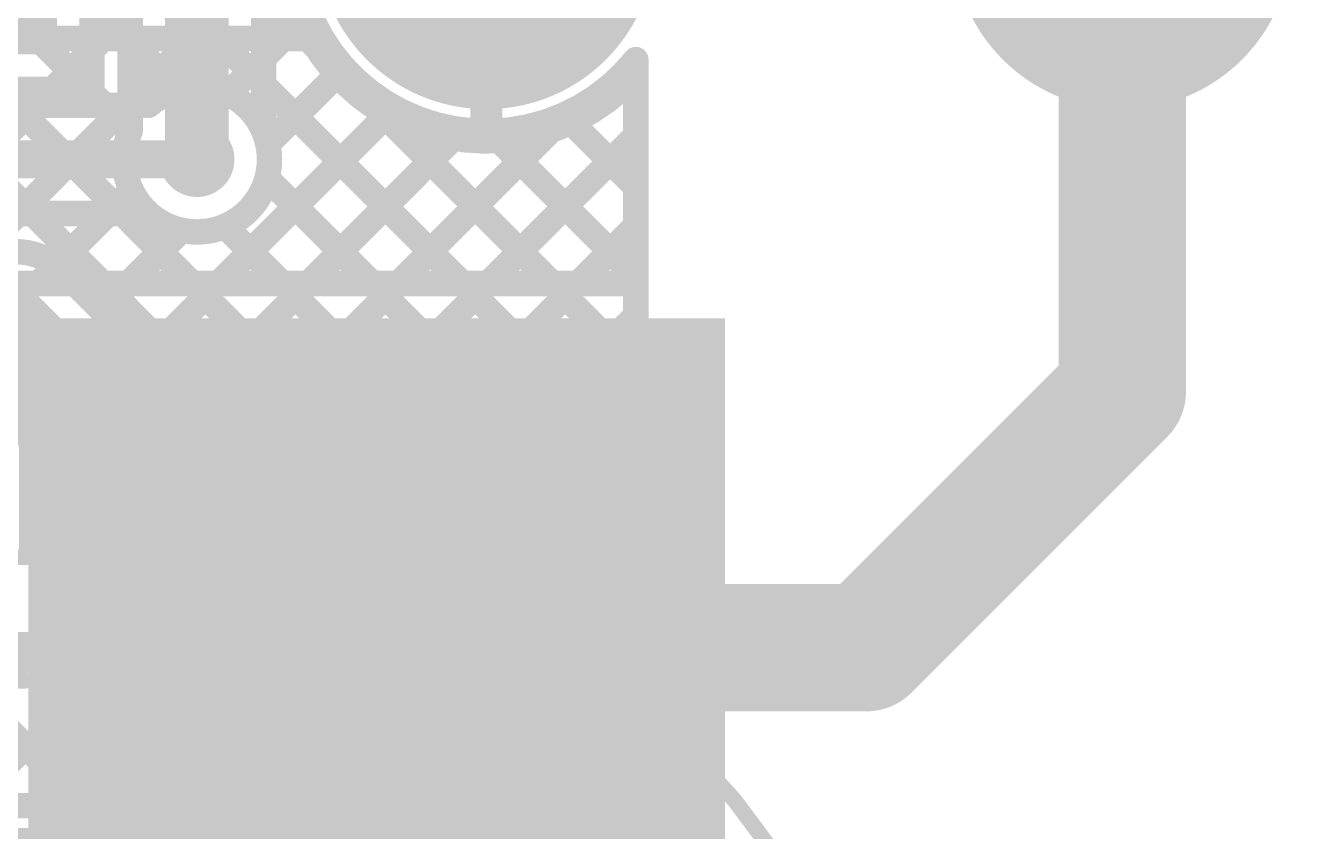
# Model space of a CAD drawing. Header units: millimetres. Extents: x 0 to 214, y 0 to 214.
# Drawn here: x 6.397 to 6.7952, y 3.3267 to 3.5801 of the extents above; entities that cross this region are included whole.
import ezdxf

# ---------------------------------------------------------------- set-up
doc = ezdxf.new("R2010")
doc.units = ezdxf.units.MM
doc.header["$MEASUREMENT"] = 0
for name, color, linetype in [('BottomLayer', 5, 'Continuous'), ('BottomOverlay', 54, 'Continuous'), ('BottomPaste', 16, 'Continuous'), ('BottomSolder', 6, 'Continuous'), ('MultiLayer', 9, 'Continuous'), ('PadHoleLayer', 156, 'Continuous'), ('TopLayer', 1, 'Continuous'), ('TopOverlay', 2, 'Continuous'), ('TopPaste', 8, 'Continuous'), ('TopSolder', 216, 'Continuous'), ('ViaHoleLayer', 16, 'Continuous')]:
    doc.layers.add(name, color=color, linetype=linetype)

# ---------------------------------------------------------------- blocks, each defined once
blk = doc.blocks.new('HJ_SMA508_9')
at = {"layer": 'BottomLayer'}
h = blk.add_hatch(color=5, dxfattribs=at)
edge = h.paths.add_edge_path()
edge.add_arc((-0.1, 0.1), 0.04921, 0, 360)
h = blk.add_hatch(color=5, dxfattribs=at)
edge = h.paths.add_edge_path()
edge.add_arc((0.1, 0.1), 0.04921, 0, 360)
h = blk.add_hatch(color=5, dxfattribs=at)
edge = h.paths.add_edge_path()
edge.add_arc((0, 0), 0.04921, 0, 360)
h = blk.add_hatch(color=5, dxfattribs=at)
edge = h.paths.add_edge_path()
edge.add_arc((-0.1, -0.1), 0.04921, 0, 360)
h = blk.add_hatch(color=5, dxfattribs=at)
edge = h.paths.add_edge_path()
edge.add_arc((0.1, -0.1), 0.04921, 0, 360)
at = {"layer": 'BottomSolder'}
h = blk.add_hatch(color=6, dxfattribs=at)
edge = h.paths.add_edge_path()
edge.add_arc((-0.1, 0.1), 0.05321, 0, 360)
h = blk.add_hatch(color=6, dxfattribs=at)
edge = h.paths.add_edge_path()
edge.add_arc((0.1, 0.1), 0.05321, 0, 360)
h = blk.add_hatch(color=6, dxfattribs=at)
edge = h.paths.add_edge_path()
edge.add_arc((0, 0), 0.05321, 0, 360)
h = blk.add_hatch(color=6, dxfattribs=at)
edge = h.paths.add_edge_path()
edge.add_arc((-0.1, -0.1), 0.05321, 0, 360)
h = blk.add_hatch(color=6, dxfattribs=at)
edge = h.paths.add_edge_path()
edge.add_arc((0.1, -0.1), 0.05321, 0, 360)
at = {"layer": 'MultiLayer'}
h = blk.add_hatch(color=9, dxfattribs=at)
edge = h.paths.add_edge_path()
edge.add_arc((-0.1, 0.1), 0.04921, 0, 360)
h = blk.add_hatch(color=9, dxfattribs=at)
edge = h.paths.add_edge_path()
edge.add_arc((0.1, 0.1), 0.04921, 0, 360)
h = blk.add_hatch(color=9, dxfattribs=at)
edge = h.paths.add_edge_path()
edge.add_arc((0, 0), 0.04921, 0, 360)
h = blk.add_hatch(color=9, dxfattribs=at)
edge = h.paths.add_edge_path()
edge.add_arc((-0.1, -0.1), 0.04921, 0, 360)
h = blk.add_hatch(color=9, dxfattribs=at)
edge = h.paths.add_edge_path()
edge.add_arc((0.1, -0.1), 0.04921, 0, 360)
at = {"layer": 'PadHoleLayer'}
h = blk.add_hatch(color=156, dxfattribs=at)
edge = h.paths.add_edge_path()
edge.add_arc((-0.1, 0.1), 0.02953, 0, 360)
h = blk.add_hatch(color=156, dxfattribs=at)
edge = h.paths.add_edge_path()
edge.add_arc((0.1, 0.1), 0.02953, 0, 360)
h = blk.add_hatch(color=156, dxfattribs=at)
edge = h.paths.add_edge_path()
edge.add_arc((0, 0), 0.02756, 0, 360)
h = blk.add_hatch(color=156, dxfattribs=at)
edge = h.paths.add_edge_path()
edge.add_arc((-0.1, -0.1), 0.02953, 0, 360)
h = blk.add_hatch(color=156, dxfattribs=at)
edge = h.paths.add_edge_path()
edge.add_arc((0.1, -0.1), 0.02953, 0, 360)
at = {"layer": 'TopLayer'}
h = blk.add_hatch(color=1, dxfattribs=at)
edge = h.paths.add_edge_path()
edge.add_arc((-0.1, 0.1), 0.04921, 0, 360)
h = blk.add_hatch(color=1, dxfattribs=at)
edge = h.paths.add_edge_path()
edge.add_arc((0.1, 0.1), 0.04921, 0, 360)
h = blk.add_hatch(color=1, dxfattribs=at)
edge = h.paths.add_edge_path()
edge.add_arc((0, 0), 0.04921, 0, 360)
h = blk.add_hatch(color=1, dxfattribs=at)
edge = h.paths.add_edge_path()
edge.add_arc((-0.1, -0.1), 0.04921, 0, 360)
h = blk.add_hatch(color=1, dxfattribs=at)
edge = h.paths.add_edge_path()
edge.add_arc((0.1, -0.1), 0.04921, 0, 360)
at = {"layer": 'TopSolder'}
h = blk.add_hatch(color=216, dxfattribs=at)
edge = h.paths.add_edge_path()
edge.add_arc((-0.1, 0.1), 0.05321, 0, 360)
h = blk.add_hatch(color=216, dxfattribs=at)
edge = h.paths.add_edge_path()
edge.add_arc((0.1, 0.1), 0.05321, 0, 360)
h = blk.add_hatch(color=216, dxfattribs=at)
edge = h.paths.add_edge_path()
edge.add_arc((0, 0), 0.05321, 0, 360)
h = blk.add_hatch(color=216, dxfattribs=at)
edge = h.paths.add_edge_path()
edge.add_arc((-0.1, -0.1), 0.05321, 0, 360)
h = blk.add_hatch(color=216, dxfattribs=at)
edge = h.paths.add_edge_path()
edge.add_arc((0.1, -0.1), 0.05321, 0, 360)
at = {"layer": 'TopOverlay', "const_width": 0.005}
for points in [[(0.045, 0.12), (-0.043, 0.12)], [(-0.12, -0.045), (-0.12, 0.043)], [(0.12, -0.045), (0.12, 0.043)], [(0.045, -0.12), (-0.043, -0.12)]]:
    blk.add_lwpolyline(points, dxfattribs=at)
at = {"layer": 'TopOverlay', "const_width": 0.0025}
for points in [[(-0.04425, 0.12, 1), (-0.04175, 0.12, 1)], [(0.04375, 0.12, 1), (0.04625, 0.12, 1)], [(-0.12125, 0.043, 1), (-0.11875, 0.043, 1)], [(0.11875, 0.043, 1), (0.12125, 0.043, 1)], [(-0.12125, -0.045, 1), (-0.11875, -0.045, 1)], [(0.11875, -0.045, 1), (0.12125, -0.045, 1)], [(-0.04425, -0.12, 1), (-0.04175, -0.12, 1)], [(0.04375, -0.12, 1), (0.04625, -0.12, 1)]]:
    blk.add_lwpolyline(points, format="xyb", close=True, dxfattribs=at)
blk = doc.blocks.new('YS_SBZ9032C03R16_174')
at = {"layer": 'TopLayer'}
blk.add_hatch(color=1, dxfattribs=at).paths.add_polyline_path([(-0.21654, 0.03543), (-0.09843, 0.03543), (-0.09843, -0.03543), (-0.21654, -0.03543)])
at = {"layer": 'TopPaste'}
blk.add_hatch(color=8, dxfattribs=at).paths.add_polyline_path([(-0.21654, 0.03543), (-0.09843, 0.03543), (-0.09843, -0.03543), (-0.21654, -0.03543)])
at = {"layer": 'TopSolder'}
blk.add_hatch(color=216, dxfattribs=at).paths.add_polyline_path([(-0.22054, 0.03943), (-0.09443, 0.03943), (-0.09443, -0.03943), (-0.22054, -0.03943)])
at = {"layer": 'TopOverlay', "const_width": 0.005}
for points in [[(-0.17288, 0.03875, -0.191928), (-0.09884, 0.14703)], [(0.17281, -0.03905, -0.799951), (-0.17288, -0.03875)]]:
    blk.add_lwpolyline(points, format="xyb", dxfattribs=at)
for points in [[(-0.195, 0.04233), (-0.195, 0.08233)], [(-0.175, 0.062), (-0.215, 0.062)]]:
    blk.add_lwpolyline(points, dxfattribs=at)
at = {"layer": 'TopOverlay', "const_width": 0.0025}
for points in [[(-0.19625, 0.08233, 1), (-0.19375, 0.08233, 1)], [(-0.21625, 0.062, 1), (-0.21375, 0.062, 1)], [(-0.17625, 0.062, 1), (-0.17375, 0.062, 1)], [(-0.19625, 0.04233, 1), (-0.19375, 0.04233, 1)], [(-0.17413, 0.03875, 1), (-0.17163, 0.03875, 1)], [(-0.17413, -0.03875, 1), (-0.17163, -0.03875, 1)]]:
    blk.add_lwpolyline(points, format="xyb", close=True, dxfattribs=at)
blk = doc.blocks.new('RES_0603_B_193')
at = {"layer": 'BottomLayer'}
for points in [[(-0.045, -0.0175), (-0.045, 0.0175), (-0.015, 0.0175), (-0.015, -0.0175)], [(0.015, -0.0175), (0.015, 0.0175), (0.045, 0.0175), (0.045, -0.0175)]]:
    blk.add_hatch(color=5, dxfattribs=at).paths.add_polyline_path(points)
at = {"layer": 'BottomPaste'}
for points in [[(-0.045, -0.0175), (-0.045, 0.0175), (-0.015, 0.0175), (-0.015, -0.0175)], [(0.015, -0.0175), (0.015, 0.0175), (0.045, 0.0175), (0.045, -0.0175)]]:
    blk.add_hatch(color=16, dxfattribs=at).paths.add_polyline_path(points)
at = {"layer": 'BottomSolder'}
for points in [[(-0.049, -0.0215), (-0.049, 0.0215), (-0.011, 0.0215), (-0.011, -0.0215)], [(0.011, -0.0215), (0.011, 0.0215), (0.049, 0.0215), (0.049, -0.0215)]]:
    blk.add_hatch(color=6, dxfattribs=at).paths.add_polyline_path(points)
at = {"layer": 'BottomOverlay', "const_width": 0.005}
for points in [[(-0.049, 0.021), (0.049, 0.021)], [(-0.049, -0.021), (-0.049, 0.021)], [(0.049, -0.021), (0.049, 0.021)], [(-0.049, -0.021), (0.049, -0.021)]]:
    blk.add_lwpolyline(points, dxfattribs=at)
at = {"layer": 'BottomOverlay', "const_width": 0.0025}
for points in [[(-0.05025, 0.021, 1), (-0.04775, 0.021, 1)], [(-0.05025, 0.021, 1), (-0.04775, 0.021, 1)], [(0.04775, 0.021, 1), (0.05025, 0.021, 1)], [(0.04775, 0.021, 1), (0.05025, 0.021, 1)], [(-0.05025, -0.021, 1), (-0.04775, -0.021, 1)], [(-0.05025, -0.021, 1), (-0.04775, -0.021, 1)], [(0.04775, -0.021, 1), (0.05025, -0.021, 1)], [(0.04775, -0.021, 1), (0.05025, -0.021, 1)]]:
    blk.add_lwpolyline(points, format="xyb", close=True, dxfattribs=at)
blk = doc.blocks.new('SOT_23_B_240')
at = {"layer": 'BottomLayer'}
for points in [[(-0.05354, 0.05748), (-0.02126, 0.05748), (-0.02126, 0.02126), (-0.05354, 0.02126)], [(0.02126, 0.05748), (0.05354, 0.05748), (0.05354, 0.02126), (0.02126, 0.02126)], [(-0.01614, -0.02126), (0.01614, -0.02126), (0.01614, -0.05748), (-0.01614, -0.05748)]]:
    blk.add_hatch(color=5, dxfattribs=at).paths.add_polyline_path(points)
at = {"layer": 'BottomPaste'}
for points in [[(-0.05354, 0.05748), (-0.02126, 0.05748), (-0.02126, 0.02126), (-0.05354, 0.02126)], [(0.02126, 0.05748), (0.05354, 0.05748), (0.05354, 0.02126), (0.02126, 0.02126)], [(-0.01614, -0.02126), (0.01614, -0.02126), (0.01614, -0.05748), (-0.01614, -0.05748)]]:
    blk.add_hatch(color=16, dxfattribs=at).paths.add_polyline_path(points)
at = {"layer": 'BottomSolder'}
for points in [[(-0.05754, 0.06148), (-0.01726, 0.06148), (-0.01726, 0.01726), (-0.05754, 0.01726)], [(0.01726, 0.06148), (0.05754, 0.06148), (0.05754, 0.01726), (0.01726, 0.01726)], [(-0.02014, -0.01726), (0.02014, -0.01726), (0.02014, -0.06148), (-0.02014, -0.06148)]]:
    blk.add_hatch(color=6, dxfattribs=at).paths.add_polyline_path(points)
at = {"layer": 'BottomOverlay'}
for points, const_width in [([(-0.06439, 0.045, 1), (-0.07161, 0.045, 1)], 0.01), ([(-0.07411, 0.045, 1), (-0.06911, 0.045, 1)], 0.005), ([(-0.06689, 0.045, 1), (-0.06189, 0.045, 1)], 0.005), ([(-0.06225, 0.027, 1), (-0.05975, 0.027, 1)], 0.0025), ([(-0.01425, 0.029, 1), (-0.01175, 0.029, 1)], 0.0025), ([(0.01175, 0.029, 1), (0.01425, 0.029, 1)], 0.0025), ([(0.05975, 0.027, 1), (0.06225, 0.027, 1)], 0.0025), ([(-0.06225, -0.029, 1), (-0.05975, -0.029, 1)], 0.0025), ([(-0.06225, -0.029, 1), (-0.05975, -0.029, 1)], 0.0025), ([(-0.02525, -0.029, 1), (-0.02275, -0.029, 1)], 0.0025), ([(0.02275, -0.029, 1), (0.02525, -0.029, 1)], 0.0025), ([(0.05975, -0.029, 1), (0.06225, -0.029, 1)], 0.0025), ([(0.05975, -0.029, 1), (0.06225, -0.029, 1)], 0.0025)]:
    blk.add_lwpolyline(points, format="xyb", close=True, dxfattribs=dict(at, const_width=const_width))
at = {"layer": 'BottomOverlay', "const_width": 0.005}
for points in [[(-0.061, -0.029), (-0.061, 0.027)], [(-0.013, 0.029), (0.013, 0.029)], [(0.061, -0.029), (0.061, 0.027)], [(-0.061, -0.029), (-0.024, -0.029)], [(0.024, -0.029), (0.061, -0.029)]]:
    blk.add_lwpolyline(points, dxfattribs=at)

msp = doc.modelspace()

# ---------------------------------------------------------------- hatches: boundary and pattern name
at = {"layer": 'BottomLayer'}
h = msp.add_hatch(color=5, dxfattribs=at)
edge = h.paths.add_edge_path()
edge.add_arc((6.451, 3.538), 0.01181, 0, 360)
at = {"layer": 'BottomSolder'}
h = msp.add_hatch(color=6, dxfattribs=at)
edge = h.paths.add_edge_path()
edge.add_arc((6.451, 3.538), 0.00991, 0, 360)
at = {"layer": 'TopLayer'}
for points in [[(6.272, 3.571), (6.407, 3.571), (6.407, 3.641), (6.272, 3.641)], [(6.398, 3.31), (6.617, 3.31), (6.617, 3.488), (6.398, 3.488)]]:
    msp.add_hatch(color=1, dxfattribs=at).paths.add_polyline_path(points)
h = msp.add_hatch(color=1, dxfattribs=at)
edge = h.paths.add_edge_path()
edge.add_arc((6.451, 3.538), 0.01181, 0, 360)
at = {"layer": 'TopSolder'}
h = msp.add_hatch(color=216, dxfattribs=at)
edge = h.paths.add_edge_path()
edge.add_arc((6.451, 3.538), 0.00991, 0, 360)
at = {"layer": 'ViaHoleLayer'}
h = msp.add_hatch(color=16, dxfattribs=at)
edge = h.paths.add_edge_path()
edge.add_arc((6.451, 3.538), 0.00591, 0, 360)

# ---------------------------------------------------------------- linework, layer by layer
at = {"layer": 'BottomLayer'}
for points, const_width in [([(6.742, 3.465), (6.742, 3.607)], 0.04), ([(6.542, 3.54779), (6.542, 3.607)], 0.01), ([(6.366, 3.576), (6.48691, 3.576)], 0.008), ([(6.37229, 3.555), (6.39329, 3.576)], 0.008), ([(6.37259, 3.576), (6.39359, 3.555)], 0.008), ([(6.40057, 3.555), (6.42157, 3.576)], 0.008), ([(6.40088, 3.576), (6.42188, 3.555)], 0.008), ([(6.42886, 3.555), (6.44986, 3.576)], 0.008), ([(6.42916, 3.576), (6.44512, 3.56004)], 0.008), ([(6.45744, 3.576), (6.589, 3.44444)], 0.008), ([(6.46076, 3.55862), (6.47814, 3.576)], 0.008), ([(6.48573, 3.576), (6.48868, 3.57305)], 0.008), ([(6.47329, 3.54286), (6.49507, 3.56465)], 0.008), ([(6.589, 3.41553), (6.589, 3.56473)], 0.008), ([(6.58547, 3.56111), (6.589, 3.55758)], 0.008), ([(6.303, 3.555), (6.43579, 3.555)], 0.008), ([(6.43355, 3.47484), (6.51076, 3.55205)], 0.008), ([(6.50805, 3.55368), (6.589, 3.47273)], 0.008), ([(6.56863, 3.54967), (6.589, 3.5293)], 0.008), ([(6.44, 3.42472), (6.56247, 3.54719)], 0.008), ([(6.44, 3.45301), (6.53164, 3.54464)], 0.008), ([(6.45909, 3.41553), (6.589, 3.54544)], 0.008), ([(6.54609, 3.54392), (6.589, 3.50101)], 0.008), ([(6.303, 3.538), (6.451, 3.538)], 0.012), ([(6.47304, 3.53212), (6.589, 3.41616)], 0.008), ([(6.31004, 3.521), (6.43579, 3.521)], 0.008), ([(6.38286, 3.509), (6.39486, 3.521)], 0.008), ([(6.39931, 3.521), (6.50478, 3.41553)], 0.008), ([(6.40679, 3.50465), (6.42314, 3.521)], 0.008), ([(6.42759, 3.521), (6.53306, 3.41553)], 0.008), ([(6.45989, 3.51699), (6.56135, 3.41553)], 0.008), ([(6.48737, 3.41553), (6.589, 3.51715)], 0.008), ([(6.42106, 3.49064), (6.44614, 3.51571)], 0.008), ([(6.31, 3.509), (6.394, 3.509)], 0.008), ([(6.40888, 3.50281), (6.42835, 3.48335)], 0.008), ([(6.31, 3.488), (6.394, 3.488)], 0.02), ([(6.394, 3.488), (6.41354, 3.46846)], 0.02), ([(6.51566, 3.41553), (6.589, 3.48887)], 0.008), ([(6.66153, 3.38453), (6.742, 3.465)], 0.04), ([(6.41354, 3.43446), (6.41354, 3.46846)], 0.02), ([(6.43454, 3.4625), (6.43454, 3.46846)], 0.008), ([(6.43454, 3.4625), (6.44, 3.4625)], 0.008), ([(6.44, 3.41664), (6.44, 3.4625)], 0.008), ([(6.54394, 3.41553), (6.589, 3.46059)], 0.008), ([(6.44, 3.45202), (6.47649, 3.41553)], 0.008), ([(6.41354, 3.43446), (6.414, 3.434)], 0.02), ([(6.57223, 3.41553), (6.589, 3.4323)], 0.008), ([(6.44, 3.42374), (6.4471, 3.41664)], 0.008), ([(6.44, 3.41664), (6.45141, 3.41664)], 0.008), ([(6.45141, 3.41553), (6.589, 3.41553)], 0.008), ([(6.42127, 3.38453), (6.66153, 3.38453)], 0.04), ([(6.39513, 3.38453), (6.42127, 3.38453)], 0.01), ([(6.42127, 3.35642), (6.42127, 3.38453)], 0.01), ([(6.39113, 3.35947), (6.39818, 3.35242)], 0.008), ([(6.41101, 3.2826), (6.48194, 3.35353)], 0.008), ([(6.41101, 3.31088), (6.45366, 3.35353)], 0.008), ([(6.42198, 3.26528), (6.51023, 3.35353)], 0.008), ([(6.43612, 3.25113), (6.53851, 3.35353)], 0.008), ([(6.45026, 3.23699), (6.5668, 3.35353)], 0.008), ([(6.45141, 3.35353), (6.589, 3.35353)], 0.008), ([(6.45364, 3.35353), (6.589, 3.21817)], 0.008), ([(6.48193, 3.35353), (6.589, 3.24645)], 0.008), ([(6.51021, 3.35353), (6.589, 3.27474)], 0.008), ([(6.53849, 3.35353), (6.589, 3.30302)], 0.008), ([(6.56678, 3.35353), (6.589, 3.33131)], 0.008), ([(6.589, 3.35353), (6.589, 2.76491)], 0.008), ([(6.37846, 3.3349), (6.39598, 3.35242)], 0.008), ([(6.39113, 3.35242), (6.45141, 3.35242)], 0.008), ([(6.39818, 3.35242), (6.589, 3.1616)], 0.008), ([(6.40674, 3.3349), (6.42426, 3.35242)], 0.008), ([(6.42647, 3.35242), (6.589, 3.18989)], 0.008), ([(6.4644, 3.22285), (6.589, 3.34745)], 0.008), ([(6.35673, 3.3349), (6.41101, 3.3349)], 0.008), ([(6.41101, 3.27668), (6.41101, 3.3349)], 0.008)]:
    msp.add_lwpolyline(points, dxfattribs=dict(at, const_width=const_width))
for points, const_width in [([(6.39129, 3.576, 1), (6.39529, 3.576, 1)], 0.004), ([(6.39888, 3.576, 1), (6.40288, 3.576, 1)], 0.004), ([(6.41957, 3.576, 1), (6.42357, 3.576, 1)], 0.004), ([(6.42716, 3.576, 1), (6.43116, 3.576, 1)], 0.004), ([(6.44786, 3.576, 1), (6.45186, 3.576, 1)], 0.004), ([(6.45544, 3.576, 1), (6.45944, 3.576, 1)], 0.004), ([(6.47614, 3.576, 1), (6.48014, 3.576, 1)], 0.004), ([(6.48373, 3.576, 1), (6.48773, 3.576, 1)], 0.004), ([(6.48491, 3.576, 1), (6.48891, 3.576, 1)], 0.004), ([(6.48491, 3.576, 1), (6.48891, 3.576, 1)], 0.004), ([(6.48668, 3.57305, 1), (6.49068, 3.57305, 1)], 0.004), ([(6.49307, 3.56465, 1), (6.49707, 3.56465, 1)], 0.004), ([(6.587, 3.56473, 1), (6.591, 3.56473, 1)], 0.004), ([(6.587, 3.56473, 1), (6.591, 3.56473, 1)], 0.004), ([(6.44312, 3.56004, 1), (6.44712, 3.56004, 1)], 0.004), ([(6.58347, 3.56111, 1), (6.58747, 3.56111, 1)], 0.004), ([(6.45876, 3.55862, 1), (6.46276, 3.55862, 1)], 0.004), ([(6.587, 3.55758, 1), (6.591, 3.55758, 1)], 0.004), ([(6.39159, 3.555, 1), (6.39559, 3.555, 1)], 0.004), ([(6.39857, 3.555, 1), (6.40257, 3.555, 1)], 0.004), ([(6.41988, 3.555, 1), (6.42388, 3.555, 1)], 0.004), ([(6.42686, 3.555, 1), (6.43086, 3.555, 1)], 0.004), ([(6.43379, 3.555, 1), (6.43779, 3.555, 1)], 0.004), ([(6.43379, 3.555, 1), (6.43779, 3.555, 1)], 0.004), ([(6.50605, 3.55368, 1), (6.51005, 3.55368, 1)], 0.004), ([(6.50876, 3.55205, 1), (6.51276, 3.55205, 1)], 0.004), ([(6.5395, 3.54779, 1), (6.5445, 3.54779, 1)], 0.005), ([(6.56663, 3.54967, 1), (6.57063, 3.54967, 1)], 0.004), ([(6.52964, 3.54464, 1), (6.53364, 3.54464, 1)], 0.004), ([(6.54409, 3.54392, 1), (6.54809, 3.54392, 1)], 0.004), ([(6.56047, 3.54719, 1), (6.56447, 3.54719, 1)], 0.004), ([(6.587, 3.54544, 1), (6.591, 3.54544, 1)], 0.004), ([(6.448, 3.538, 1), (6.454, 3.538, 1)], 0.006), ([(6.47129, 3.54286, 1), (6.47529, 3.54286, 1)], 0.004), ([(6.47181, 3.538, 1), (6.47581, 3.538, 1)], 0.004), ([(6.47181, 3.538, 1), (6.47581, 3.538, 1)], 0.004), ([(6.47104, 3.53212, 1), (6.47504, 3.53212, 1)], 0.004), ([(6.587, 3.5293, 1), (6.591, 3.5293, 1)], 0.004), ([(6.39286, 3.521, 1), (6.39686, 3.521, 1)], 0.004), ([(6.39731, 3.521, 1), (6.40131, 3.521, 1)], 0.004), ([(6.42114, 3.521, 1), (6.42514, 3.521, 1)], 0.004), ([(6.42559, 3.521, 1), (6.42959, 3.521, 1)], 0.004), ([(6.43379, 3.521, 1), (6.43779, 3.521, 1)], 0.004), ([(6.43379, 3.521, 1), (6.43779, 3.521, 1)], 0.004), ([(6.45789, 3.51699, 1), (6.46189, 3.51699, 1)], 0.004), ([(6.587, 3.51715, 1), (6.591, 3.51715, 1)], 0.004), ([(6.44414, 3.51571, 1), (6.44814, 3.51571, 1)], 0.004), ([(6.392, 3.509, 1), (6.396, 3.509, 1)], 0.004), ([(6.392, 3.509, 1), (6.396, 3.509, 1)], 0.004), ([(6.392, 3.509, 1), (6.396, 3.509, 1)], 0.004), ([(6.40479, 3.50465, 1), (6.40879, 3.50465, 1)], 0.004), ([(6.40685, 3.50285, 1), (6.41085, 3.50285, 1)], 0.004), ([(6.40688, 3.50281, 1), (6.41088, 3.50281, 1)], 0.004), ([(6.40688, 3.50281, 1), (6.41088, 3.50281, 1)], 0.004), ([(6.587, 3.50101, 1), (6.591, 3.50101, 1)], 0.004), ([(6.389, 3.488, 1), (6.399, 3.488, 1)], 0.01), ([(6.389, 3.488, 1), (6.399, 3.488, 1)], 0.01), ([(6.41906, 3.49064, 1), (6.42306, 3.49064, 1)], 0.004), ([(6.587, 3.48887, 1), (6.591, 3.48887, 1)], 0.004), ([(6.42635, 3.48335, 1), (6.43035, 3.48335, 1)], 0.004), ([(6.42635, 3.48335, 1), (6.43035, 3.48335, 1)], 0.004), ([(6.42639, 3.48331, 1), (6.43039, 3.48331, 1)], 0.004), ([(6.732, 3.465, 1), (6.752, 3.465, 1)], 0.02), ([(6.732, 3.465, 1), (6.752, 3.465, 1)], 0.02), ([(6.40854, 3.46846, 1), (6.41854, 3.46846, 1)], 0.01), ([(6.40854, 3.46846, 1), (6.41854, 3.46846, 1)], 0.01), ([(6.43155, 3.47484, 1), (6.43555, 3.47484, 1)], 0.004), ([(6.587, 3.47273, 1), (6.591, 3.47273, 1)], 0.004), ([(6.43254, 3.46846, 1), (6.43654, 3.46846, 1)], 0.004), ([(6.43254, 3.46846, 1), (6.43654, 3.46846, 1)], 0.004), ([(6.43254, 3.46846, 1), (6.43654, 3.46846, 1)], 0.004), ([(6.43254, 3.4625, 1), (6.43654, 3.4625, 1)], 0.004), ([(6.43254, 3.4625, 1), (6.43654, 3.4625, 1)], 0.004), ([(6.438, 3.4625, 1), (6.442, 3.4625, 1)], 0.004), ([(6.438, 3.4625, 1), (6.442, 3.4625, 1)], 0.004), ([(6.587, 3.46059, 1), (6.591, 3.46059, 1)], 0.004), ([(6.438, 3.45301, 1), (6.442, 3.45301, 1)], 0.004), ([(6.438, 3.45202, 1), (6.442, 3.45202, 1)], 0.004), ([(6.587, 3.44444, 1), (6.591, 3.44444, 1)], 0.004), ([(6.40854, 3.43446, 1), (6.41854, 3.43446, 1)], 0.01), ([(6.40854, 3.43446, 1), (6.41854, 3.43446, 1)], 0.01), ([(6.409, 3.434, 1), (6.419, 3.434, 1)], 0.01), ([(6.587, 3.4323, 1), (6.591, 3.4323, 1)], 0.004), ([(6.438, 3.42472, 1), (6.442, 3.42472, 1)], 0.004), ([(6.438, 3.42374, 1), (6.442, 3.42374, 1)], 0.004), ([(6.438, 3.41664, 1), (6.442, 3.41664, 1)], 0.004), ([(6.438, 3.41664, 1), (6.442, 3.41664, 1)], 0.004), ([(6.4451, 3.41664, 1), (6.4491, 3.41664, 1)], 0.004), ([(6.44941, 3.41664, 1), (6.45341, 3.41664, 1)], 0.004), ([(6.44941, 3.41553, 1), (6.45341, 3.41553, 1)], 0.004), ([(6.45709, 3.41553, 1), (6.46109, 3.41553, 1)], 0.004), ([(6.47449, 3.41553, 1), (6.47849, 3.41553, 1)], 0.004), ([(6.48537, 3.41553, 1), (6.48937, 3.41553, 1)], 0.004), ([(6.50278, 3.41553, 1), (6.50678, 3.41553, 1)], 0.004), ([(6.51366, 3.41553, 1), (6.51766, 3.41553, 1)], 0.004), ([(6.53106, 3.41553, 1), (6.53506, 3.41553, 1)], 0.004), ([(6.54194, 3.41553, 1), (6.54594, 3.41553, 1)], 0.004), ([(6.55935, 3.41553, 1), (6.56335, 3.41553, 1)], 0.004), ([(6.57023, 3.41553, 1), (6.57423, 3.41553, 1)], 0.004), ([(6.587, 3.41616, 1), (6.591, 3.41616, 1)], 0.004), ([(6.587, 3.41553, 1), (6.591, 3.41553, 1)], 0.004), ([(6.587, 3.41553, 1), (6.591, 3.41553, 1)], 0.004), ([(6.41127, 3.38453, 1), (6.43127, 3.38453, 1)], 0.02), ([(6.65153, 3.38453, 1), (6.67153, 3.38453, 1)], 0.02), ([(6.65153, 3.38453, 1), (6.67153, 3.38453, 1)], 0.02), ([(6.39263, 3.38453, 1), (6.39763, 3.38453, 1)], 0.005), ([(6.41877, 3.38453, 1), (6.42377, 3.38453, 1)], 0.005), ([(6.41877, 3.38453, 1), (6.42377, 3.38453, 1)], 0.005), ([(6.41877, 3.35642, 1), (6.42377, 3.35642, 1)], 0.005), ([(6.44941, 3.35353, 1), (6.45341, 3.35353, 1)], 0.004), ([(6.45164, 3.35353, 1), (6.45564, 3.35353, 1)], 0.004), ([(6.45166, 3.35353, 1), (6.45566, 3.35353, 1)], 0.004), ([(6.47993, 3.35353, 1), (6.48393, 3.35353, 1)], 0.004), ([(6.47994, 3.35353, 1), (6.48394, 3.35353, 1)], 0.004), ([(6.50821, 3.35353, 1), (6.51221, 3.35353, 1)], 0.004), ([(6.50823, 3.35353, 1), (6.51223, 3.35353, 1)], 0.004), ([(6.53649, 3.35353, 1), (6.54049, 3.35353, 1)], 0.004), ([(6.53651, 3.35353, 1), (6.54051, 3.35353, 1)], 0.004), ([(6.56478, 3.35353, 1), (6.56878, 3.35353, 1)], 0.004), ([(6.5648, 3.35353, 1), (6.5688, 3.35353, 1)], 0.004), ([(6.587, 3.35353, 1), (6.591, 3.35353, 1)], 0.004), ([(6.587, 3.35353, 1), (6.591, 3.35353, 1)], 0.004), ([(6.39398, 3.35242, 1), (6.39798, 3.35242, 1)], 0.004), ([(6.39618, 3.35242, 1), (6.40018, 3.35242, 1)], 0.004), ([(6.39618, 3.35242, 1), (6.40018, 3.35242, 1)], 0.004), ([(6.42226, 3.35242, 1), (6.42626, 3.35242, 1)], 0.004), ([(6.42447, 3.35242, 1), (6.42847, 3.35242, 1)], 0.004), ([(6.44941, 3.35242, 1), (6.45341, 3.35242, 1)], 0.004), ([(6.587, 3.34745, 1), (6.591, 3.34745, 1)], 0.004), ([(6.40474, 3.3349, 1), (6.40874, 3.3349, 1)], 0.004), ([(6.40901, 3.3349, 1), (6.41301, 3.3349, 1)], 0.004), ([(6.40901, 3.3349, 1), (6.41301, 3.3349, 1)], 0.004), ([(6.587, 3.33131, 1), (6.591, 3.33131, 1)], 0.004)]:
    msp.add_lwpolyline(points, format="xyb", close=True, dxfattribs=dict(at, const_width=const_width))
at = {"layer": 'BottomLayer', "const_width": 0.008}
for points in [[(6.589, 3.56473, -0.513184), (6.48691, 3.576)], [(6.43579, 3.555, -0.648286), (6.47381, 3.538)], [(6.47381, 3.538, -0.648286), (6.43579, 3.521)], [(6.394, 3.509, -0.199534), (6.40888, 3.50281)], [(6.394, 3.509, -0.198912), (6.40885, 3.50285)], [(6.42835, 3.48335, -0.199534), (6.43454, 3.46846)], [(6.42839, 3.48331, -0.198912), (6.43454, 3.46846)]]:
    msp.add_lwpolyline(points, format="xyb", dxfattribs=at)
at = {"layer": 'TopLayer', "const_width": 0.008}
for points in [[(6.589, 3.56936, -2.848556), (6.589, 3.64464)], [(6.47381, 3.538, -1.223773), (6.43, 3.54691)], [(6.472, 3.54691, -0.100628), (6.47381, 3.538)]]:
    msp.add_lwpolyline(points, format="xyb", dxfattribs=at)
at = {"layer": 'TopLayer'}
for points, const_width in [([(6.451, 3.538), (6.451, 3.637)], 0.02), ([(6.418, 3.56), (6.418, 3.63878)], 0.008), ([(6.472, 3.54691), (6.472, 3.637)], 0.008), ([(6.43, 3.54691), (6.43, 3.6283)], 0.008), ([(6.472, 3.58973), (6.56273, 3.499)], 0.008), ([(6.418, 3.58716), (6.43, 3.57516)], 0.008), ([(6.418, 3.57243), (6.43, 3.58443)], 0.008), ([(6.472, 3.56986), (6.48629, 3.58415)], 0.008), ([(6.589, 3.499), (6.589, 3.56936)], 0.008), ([(6.47329, 3.54286), (6.4972, 3.56677)], 0.008), ([(6.307, 3.56), (6.418, 3.56)], 0.008), ([(6.34457, 3.499), (6.40557, 3.56)], 0.008), ([(6.36031, 3.56), (6.42131, 3.499)], 0.008), ([(6.38859, 3.56), (6.44959, 3.499)], 0.008), ([(6.41688, 3.56), (6.42999, 3.54689)], 0.008), ([(6.472, 3.56144), (6.53444, 3.499)], 0.008), ([(6.58335, 3.56323), (6.589, 3.55758)], 0.008), ([(6.37286, 3.499), (6.43, 3.55614)], 0.008), ([(6.45771, 3.499), (6.51296, 3.55425)], 0.008), ([(6.51428, 3.499), (6.56794, 3.55266)], 0.008), ([(6.56636, 3.55194), (6.589, 3.5293)], 0.008), ([(6.48599, 3.499), (6.53428, 3.54728)], 0.008), ([(6.54256, 3.499), (6.589, 3.54544)], 0.008), ([(6.54321, 3.5468), (6.589, 3.50101)], 0.008), ([(6.47304, 3.53212), (6.50616, 3.499)], 0.008), ([(6.40114, 3.499), (6.43038, 3.52824)], 0.008), ([(6.45989, 3.51699), (6.47788, 3.499)], 0.008), ([(6.57085, 3.499), (6.589, 3.51715)], 0.008), ([(6.42942, 3.499), (6.44614, 3.51571)], 0.008), ([(6.387, 3.499), (6.493, 3.499)], 0.008), ([(6.387, 3.499), (6.493, 3.499)], 0.008), ([(6.493, 3.499), (6.589, 3.499)], 0.008), ([(6.162, 3.468), (6.493, 3.468)], 0.04), ([(6.44409, 3.42071), (6.46771, 3.42071)], 0.04), ([(6.46771, 3.42071), (6.48314, 3.40527)], 0.04), ([(6.48314, 3.38165), (6.48314, 3.40527)], 0.04), ([(6.579, 3.368), (6.594, 3.353)], 0.025), ([(6.594, 2.147), (6.594, 3.353)], 0.025)]:
    msp.add_lwpolyline(points, dxfattribs=dict(at, const_width=const_width))
for points, const_width in [([(6.416, 3.57243, 1), (6.42, 3.57243, 1)], 0.004), ([(6.428, 3.57516, 1), (6.432, 3.57516, 1)], 0.004), ([(6.47, 3.56986, 1), (6.474, 3.56986, 1)], 0.004), ([(6.587, 3.56936, 1), (6.591, 3.56936, 1)], 0.004), ([(6.587, 3.56936, 1), (6.591, 3.56936, 1)], 0.004), ([(6.4952, 3.56677, 1), (6.4992, 3.56677, 1)], 0.004), ([(6.40357, 3.56, 1), (6.40757, 3.56, 1)], 0.004), ([(6.41488, 3.56, 1), (6.41888, 3.56, 1)], 0.004), ([(6.416, 3.56, 1), (6.42, 3.56, 1)], 0.004), ([(6.416, 3.56, 1), (6.42, 3.56, 1)], 0.004), ([(6.47, 3.56144, 1), (6.474, 3.56144, 1)], 0.004), ([(6.58135, 3.56323, 1), (6.58535, 3.56323, 1)], 0.004), ([(6.428, 3.55614, 1), (6.432, 3.55614, 1)], 0.004), ([(6.587, 3.55758, 1), (6.591, 3.55758, 1)], 0.004), ([(6.51096, 3.55425, 1), (6.51496, 3.55425, 1)], 0.004), ([(6.56436, 3.55194, 1), (6.56836, 3.55194, 1)], 0.004), ([(6.56594, 3.55266, 1), (6.56994, 3.55266, 1)], 0.004), ([(6.42799, 3.54689, 1), (6.43199, 3.54689, 1)], 0.004), ([(6.428, 3.54691, 1), (6.432, 3.54691, 1)], 0.004), ([(6.428, 3.54691, 1), (6.432, 3.54691, 1)], 0.004), ([(6.446, 3.538, 1), (6.456, 3.538, 1)], 0.01), ([(6.47, 3.54691, 1), (6.474, 3.54691, 1)], 0.004), ([(6.47, 3.54691, 1), (6.474, 3.54691, 1)], 0.004), ([(6.53228, 3.54728, 1), (6.53628, 3.54728, 1)], 0.004), ([(6.54121, 3.5468, 1), (6.54521, 3.5468, 1)], 0.004), ([(6.587, 3.54544, 1), (6.591, 3.54544, 1)], 0.004), ([(6.47129, 3.54286, 1), (6.47529, 3.54286, 1)], 0.004), ([(6.47181, 3.538, 1), (6.47581, 3.538, 1)], 0.004), ([(6.47181, 3.538, 1), (6.47581, 3.538, 1)], 0.004), ([(6.47104, 3.53212, 1), (6.47504, 3.53212, 1)], 0.004), ([(6.42838, 3.52824, 1), (6.43238, 3.52824, 1)], 0.004), ([(6.587, 3.5293, 1), (6.591, 3.5293, 1)], 0.004), ([(6.45789, 3.51699, 1), (6.46189, 3.51699, 1)], 0.004), ([(6.587, 3.51715, 1), (6.591, 3.51715, 1)], 0.004), ([(6.44414, 3.51571, 1), (6.44814, 3.51571, 1)], 0.004), ([(6.587, 3.50101, 1), (6.591, 3.50101, 1)], 0.004), ([(6.39914, 3.499, 1), (6.40314, 3.499, 1)], 0.004), ([(6.41931, 3.499, 1), (6.42331, 3.499, 1)], 0.004), ([(6.42742, 3.499, 1), (6.43142, 3.499, 1)], 0.004), ([(6.44759, 3.499, 1), (6.45159, 3.499, 1)], 0.004), ([(6.45571, 3.499, 1), (6.45971, 3.499, 1)], 0.004), ([(6.47588, 3.499, 1), (6.47988, 3.499, 1)], 0.004), ([(6.48399, 3.499, 1), (6.48799, 3.499, 1)], 0.004), ([(6.491, 3.499, 1), (6.495, 3.499, 1)], 0.004), ([(6.491, 3.499, 1), (6.495, 3.499, 1)], 0.004), ([(6.491, 3.499, 1), (6.495, 3.499, 1)], 0.004), ([(6.50416, 3.499, 1), (6.50816, 3.499, 1)], 0.004), ([(6.51228, 3.499, 1), (6.51628, 3.499, 1)], 0.004), ([(6.53244, 3.499, 1), (6.53644, 3.499, 1)], 0.004), ([(6.54056, 3.499, 1), (6.54456, 3.499, 1)], 0.004), ([(6.56073, 3.499, 1), (6.56473, 3.499, 1)], 0.004), ([(6.56885, 3.499, 1), (6.57285, 3.499, 1)], 0.004), ([(6.587, 3.499, 1), (6.591, 3.499, 1)], 0.004), ([(6.587, 3.499, 1), (6.591, 3.499, 1)], 0.004), ([(6.483, 3.468, 1), (6.503, 3.468, 1)], 0.02), ([(6.43409, 3.42071, 1), (6.45409, 3.42071, 1)], 0.02), ([(6.45771, 3.42071, 1), (6.47771, 3.42071, 1)], 0.02), ([(6.45771, 3.42071, 1), (6.47771, 3.42071, 1)], 0.02), ([(6.47314, 3.40527, 1), (6.49314, 3.40527, 1)], 0.02), ([(6.47314, 3.40527, 1), (6.49314, 3.40527, 1)], 0.02), ([(6.47314, 3.38165, 1), (6.49314, 3.38165, 1)], 0.02), ([(6.57275, 3.368, 1), (6.58525, 3.368, 1)], 0.0125), ([(6.58775, 3.353, 1), (6.60025, 3.353, 1)], 0.0125), ([(6.58775, 3.353, 1), (6.60025, 3.353, 1)], 0.0125)]:
    msp.add_lwpolyline(points, format="xyb", close=True, dxfattribs=dict(at, const_width=const_width))

# ---------------------------------------------------------------- block references
at = {"rotation": 270}
for name, p in [('HJ_SMA508_9', (6.642, 3.707)), ('YS_SBZ9032C03R16_174', (6.48314, 3.22417))]:
    msp.add_blockref(name, p, dxfattribs=at)
for name, p in [('RES_0603_B_193', (6.384, 3.434)), ('SOT_23_B_240', (6.38387, 3.34516))]:
    msp.add_blockref(name, p)

doc.saveas('drawing.dxf')
